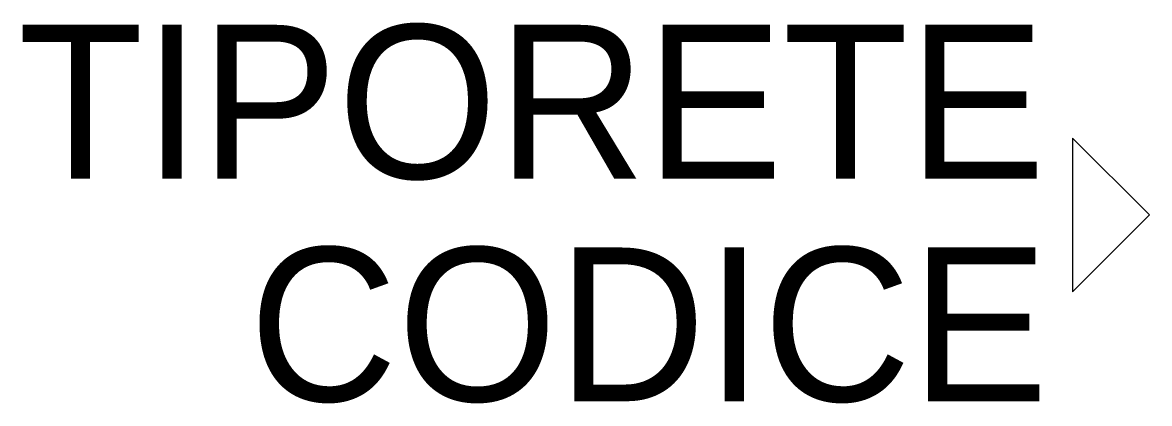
# Model space of a CAD drawing. Extents: x -1.47 to 0, y -0.25 to 0.25.
import ezdxf
from ezdxf.enums import TextEntityAlignment as Align

# ---------------------------------------------------------------- set-up
doc = ezdxf.new("R2010")
doc.units = 0
doc.header["$LTSCALE"] = 0.05
doc.layers.get('0').update_dxf_attribs({"linetype": 'CONTINUOUS'})

msp = doc.modelspace()

# ---------------------------------------------------------------- linework, layer by layer
at = {"color": 7, "linetype": 'CONTINUOUS'}
for p, q in [((0, 0), (-0.1, 0.1)), ((-0.1, 0.1), (-0.1, -0.1)), ((-0.1, -0.1), (0, 0))]:
    msp.add_line(p, q, dxfattribs=at)

# ---------------------------------------------------------------- texts
at = {"flags": 8}
for tag, text, p in [('TIPORETE', '*TIPORETE*', (-0.1354, 0.0473)), ('CODICE', '*CODICE*', (-0.1317, -0.2423))]:
    msp.add_attdef(tag, text=text, height=0.2, dxfattribs=at).set_placement(p, align=Align.RIGHT)

doc.saveas('drawing.dxf')
